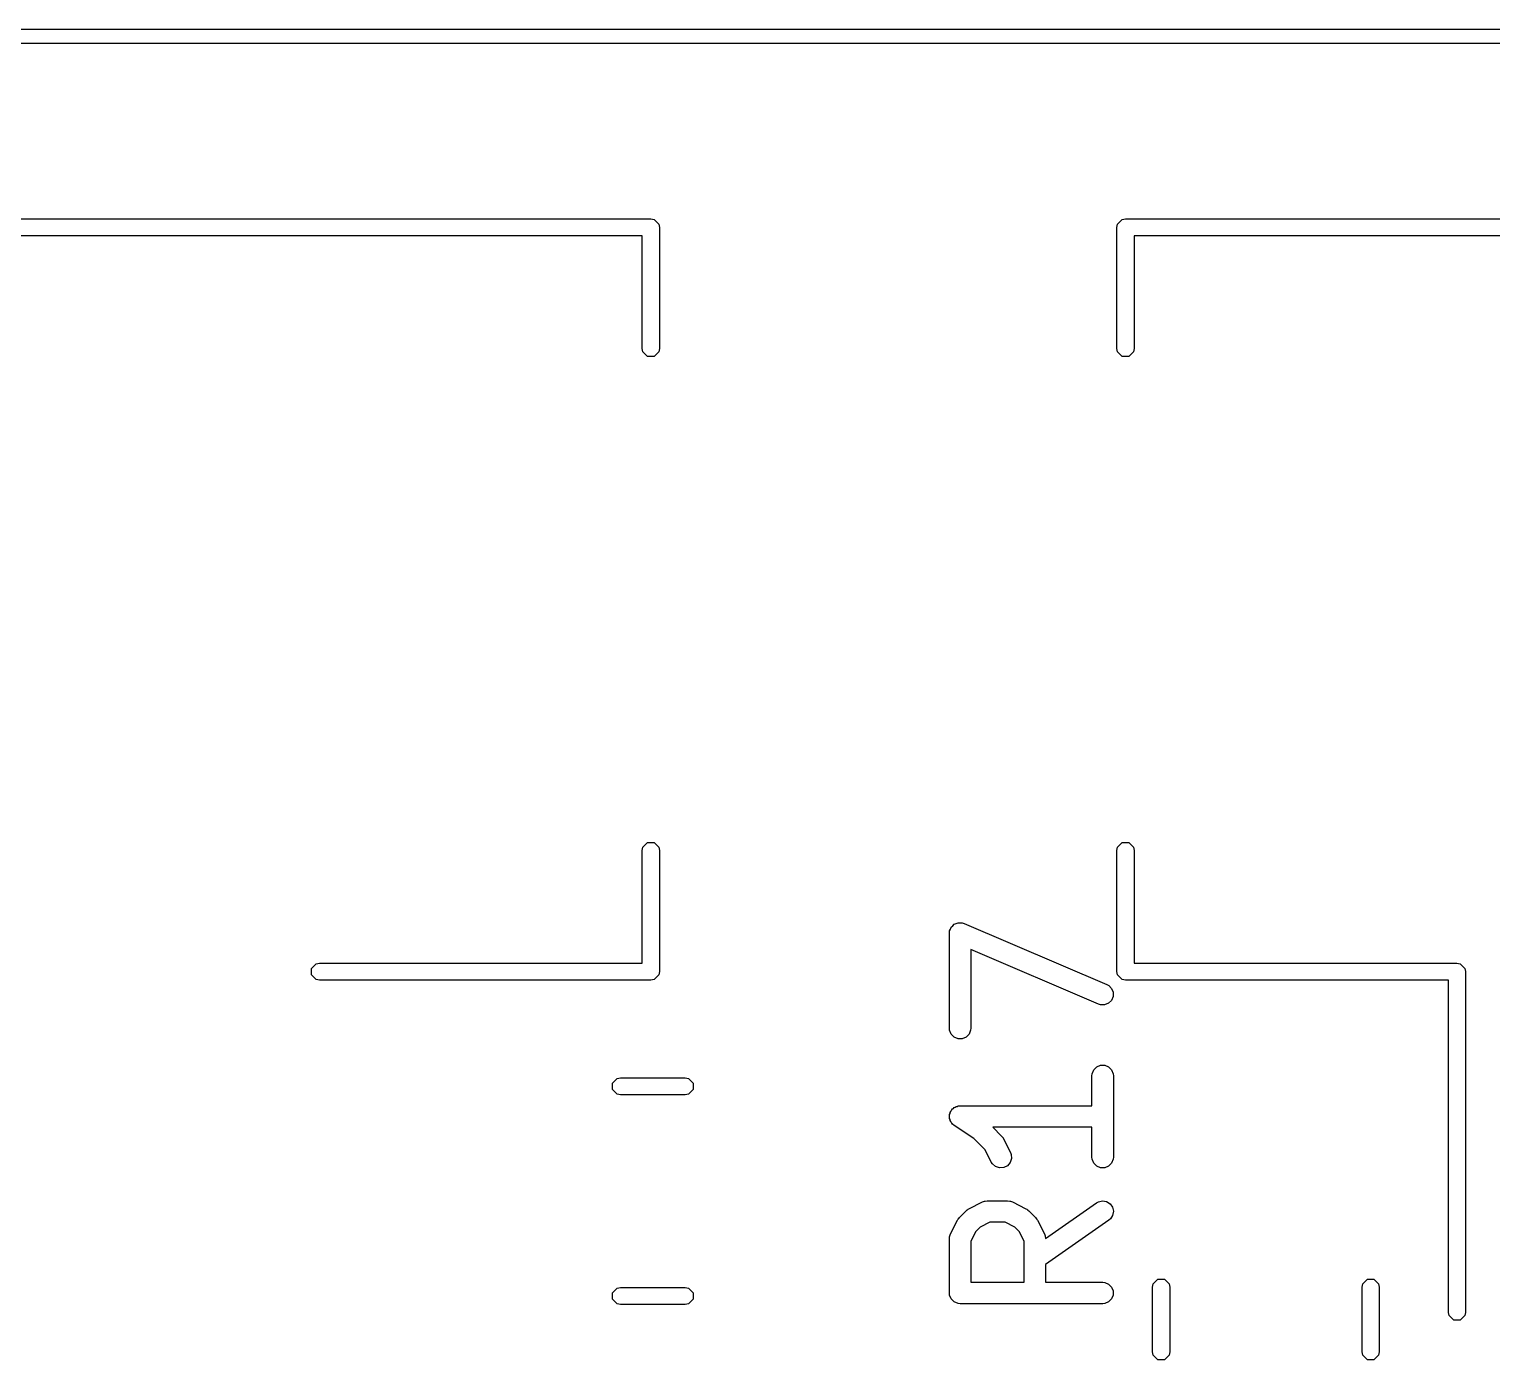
# Model space of a CAD drawing. Header units: millimetres. Extents: x 112.3 to 187.7, y -128.1 to -63.8.
# Drawn here: x 144.52 to 154.78, y -73.08 to -63.75 of the extents above; entities that cross this region are included whole.
import ezdxf

# ---------------------------------------------------------------- set-up
doc = ezdxf.new("R2010")
doc.units = ezdxf.units.MM
doc.layers.add('F.Silkscreen', color=41, linetype='CONTINUOUS', true_color=0xf2eda1)

msp = doc.modelspace()

# ---------------------------------------------------------------- linework, layer by layer
at = {"layer": 'F.Silkscreen', "linetype": 'CONTINUOUS'}
for p, q in [((112.4, -63.75), (187.699999, -63.75)), ((187.649999, -63.85), (112.45, -63.85)), ((140.715, -65.08), (148.885, -65.08)), ((148.885, -65.08), (148.907961, -65.084567)), ((148.907961, -65.084567), (148.940433, -65.117039)), ((148.940433, -65.117039), (148.945, -65.14)), ((148.945, -65.14), (148.945, -65.99)), ((152.155, -65.14), (152.159567, -65.117039)), ((152.155, -65.99), (152.155, -65.14)), ((152.159567, -65.117039), (152.192039, -65.084567)), ((152.192039, -65.084567), (152.215, -65.08)), ((152.215, -65.08), (162.385, -65.08)), ((148.825, -65.2), (140.775, -65.2)), ((148.825, -65.99), (148.825, -65.2)), ((162.325, -65.2), (152.275, -65.2)), ((152.275, -65.2), (152.275, -65.99)), ((148.829567, -66.012961), (148.825, -65.99)), ((148.862039, -66.045433), (148.829567, -66.012961)), ((148.907961, -66.045433), (148.862039, -66.045433)), ((148.940433, -66.012961), (148.907961, -66.045433)), ((148.945, -65.99), (148.940433, -66.012961)), ((152.159567, -66.012961), (152.155, -65.99)), ((152.192039, -66.045433), (152.159567, -66.012961)), ((152.237961, -66.045433), (152.192039, -66.045433)), ((152.270433, -66.012961), (152.237961, -66.045433)), ((152.275, -65.99), (152.270433, -66.012961)), ((148.825, -69.51), (148.829567, -69.487039)), ((148.825, -70.3), (148.825, -69.51)), ((148.829567, -69.487039), (148.862039, -69.454567)), ((148.862039, -69.454567), (148.907961, -69.454567)), ((148.907961, -69.454567), (148.940433, -69.487039)), ((148.940433, -69.487039), (148.945, -69.51)), ((148.945, -69.51), (148.945, -70.36)), ((152.155, -69.51), (152.159567, -69.487039)), ((152.155, -70.36), (152.155, -69.51)), ((152.159567, -69.487039), (152.192039, -69.454567)), ((152.192039, -69.454567), (152.237961, -69.454567)), ((152.237961, -69.454567), (152.270433, -69.487039)), ((152.270433, -69.487039), (152.275, -69.51)), ((152.275, -69.51), (152.275, -70.3)), ((150.981444, -70.074949), (150.987032, -70.061908)), ((150.987032, -70.061908), (150.992459, -70.048808)), ((150.992459, -70.048808), (150.992787, -70.048479)), ((150.992787, -70.048479), (150.992971, -70.048051)), ((150.992971, -70.048051), (151.003131, -70.038135)), ((151.003131, -70.038135), (151.013151, -70.028116)), ((151.013151, -70.028116), (151.013581, -70.027937)), ((151.013581, -70.027937), (151.013915, -70.027612)), ((151.013915, -70.027612), (151.027097, -70.022338)), ((151.027097, -70.022338), (151.040187, -70.016917)), ((151.040187, -70.016917), (151.040653, -70.016917)), ((151.040653, -70.016917), (151.041085, -70.016744)), ((151.041085, -70.016744), (151.055265, -70.016917)), ((151.055265, -70.016917), (151.069451, -70.016917)), ((151.069451, -70.016917), (151.069881, -70.017095)), ((151.069881, -70.017095), (151.070346, -70.017101)), ((151.070346, -70.017101), (151.084363, -70.02154)), ((151.084363, -70.02154), (152.084363, -70.450111)), ((150.979819, -70.090476), (150.98126, -70.075844)), ((150.979819, -70.757142), (150.979819, -70.090476)), ((150.98126, -70.075844), (150.981438, -70.075413)), ((150.981438, -70.075413), (150.981444, -70.074949)), ((152.025275, -70.587983), (151.129819, -70.204216)), ((151.129819, -70.204216), (151.129819, -70.757142)), ((146.504567, -70.337039), (146.537039, -70.304567)), ((146.504567, -70.382961), (146.504567, -70.337039)), ((146.537039, -70.304567), (146.56, -70.3)), ((146.56, -70.3), (148.825, -70.3)), ((148.945, -70.36), (148.940433, -70.382961)), ((152.159567, -70.382961), (152.155, -70.36)), ((152.275, -70.3), (154.54, -70.3)), ((154.54, -70.3), (154.562961, -70.304567)), ((154.562961, -70.304567), (154.595433, -70.337039)), ((154.595433, -70.337039), (154.6, -70.36)), ((154.6, -70.36), (154.6, -72.75)), ((146.537039, -70.415433), (146.504567, -70.382961)), ((146.56, -70.42), (146.537039, -70.415433)), ((148.885, -70.42), (146.56, -70.42)), ((148.907961, -70.415433), (148.885, -70.42)), ((148.940433, -70.382961), (148.907961, -70.415433)), ((152.084363, -70.450111), (152.097244, -70.457199)), ((152.097244, -70.457199), (152.117682, -70.478143)), ((152.117682, -70.478143), (152.12855, -70.505313)), ((152.192039, -70.415433), (152.159567, -70.382961)), ((152.215, -70.42), (152.192039, -70.415433)), ((154.48, -70.42), (152.215, -70.42)), ((154.48, -72.75), (154.48, -70.42)), ((152.095723, -70.581911), (152.068553, -70.592779)), ((152.116666, -70.561472), (152.095723, -70.581911)), ((152.128194, -70.534574), (152.116666, -70.561472)), ((152.12855, -70.505313), (152.128194, -70.534574)), ((152.039291, -70.592422), (152.025275, -70.587983)), ((152.068553, -70.592779), (152.039291, -70.592422)), ((150.98126, -70.771774), (150.979819, -70.757142)), ((150.992459, -70.79881), (150.98126, -70.771774)), ((151.128378, -70.771774), (151.117179, -70.79881)), ((151.129819, -70.757142), (151.128378, -70.771774)), ((151.013151, -70.819502), (150.992459, -70.79881)), ((151.040187, -70.830701), (151.013151, -70.819502)), ((151.069451, -70.830701), (151.040187, -70.830701)), ((151.096487, -70.819502), (151.069451, -70.830701)), ((151.117179, -70.79881), (151.096487, -70.819502)), ((151.979819, -71.090476), (151.98126, -71.075844)), ((151.979819, -71.30119), (151.979819, -71.090476)), ((151.98126, -71.075844), (151.992459, -71.048808)), ((151.992459, -71.048808), (152.013151, -71.028116)), ((152.013151, -71.028116), (152.040187, -71.016917)), ((152.040187, -71.016917), (152.069451, -71.016917)), ((152.069451, -71.016917), (152.096487, -71.028116)), ((152.096487, -71.028116), (152.117179, -71.048808)), ((152.117179, -71.048808), (152.128378, -71.075844)), ((152.128378, -71.075844), (152.129819, -71.090476)), ((152.129819, -71.090476), (152.129819, -71.661904)), ((148.617503, -71.142039), (148.649975, -71.109567)), ((148.617503, -71.187961), (148.617503, -71.142039)), ((148.649975, -71.220433), (148.617503, -71.187961)), ((148.649975, -71.109567), (148.672936, -71.105)), ((148.672936, -71.105), (149.127064, -71.105)), ((149.127064, -71.105), (149.150025, -71.109567)), ((149.150025, -71.109567), (149.182497, -71.142039)), ((149.182497, -71.187961), (149.150025, -71.220433)), ((149.182497, -71.142039), (149.182497, -71.187961)), ((148.672936, -71.225), (148.649975, -71.220433)), ((149.127064, -71.225), (148.672936, -71.225)), ((149.150025, -71.220433), (149.127064, -71.225)), ((150.979819, -71.376269), (150.98126, -71.368984)), ((150.98126, -71.383473), (150.979819, -71.376269)), ((150.98126, -71.361558), (150.984072, -71.354769)), ((150.98126, -71.368984), (150.98126, -71.361558)), ((150.98126, -71.390822), (150.98126, -71.383473)), ((150.984101, -71.397682), (150.98126, -71.390822)), ((150.984072, -71.354769), (150.985498, -71.347561)), ((150.985558, -71.404963), (150.984101, -71.397682)), ((150.985498, -71.347561), (150.989617, -71.341382)), ((150.989617, -71.341382), (150.992459, -71.334522)), ((150.992459, -71.334522), (150.997654, -71.329326)), ((150.997654, -71.329326), (151.001731, -71.323212)), ((151.001731, -71.323212), (151.0079, -71.31908)), ((151.0079, -71.31908), (151.013151, -71.31383)), ((151.013151, -71.31383), (151.01994, -71.311017)), ((151.01994, -71.311017), (151.026046, -71.306929)), ((151.026046, -71.306929), (151.033326, -71.305472)), ((151.033326, -71.305472), (151.040187, -71.302631)), ((151.040187, -71.302631), (151.054663, -71.301205)), ((151.054663, -71.301205), (151.05474, -71.30119)), ((151.05474, -71.30119), (151.054766, -71.301195)), ((151.054766, -71.301195), (151.054819, -71.30119)), ((151.054819, -71.30119), (151.979819, -71.30119)), ((150.989646, -71.411068), (150.985558, -71.404963)), ((150.992459, -71.417858), (150.989646, -71.411068)), ((150.997709, -71.423108), (150.992459, -71.417858)), ((151.001841, -71.429278), (150.997709, -71.423108)), ((151.013099, -71.438498), (151.001841, -71.429278)), ((151.013151, -71.43855), (151.013099, -71.438498)), ((151.013173, -71.438559), (151.013151, -71.43855)), ((151.013216, -71.438594), (151.013173, -71.438559)), ((151.149894, -71.529712), (151.013216, -71.438594)), ((151.979819, -71.45119), (151.283504, -71.45119)), ((151.283504, -71.45119), (151.345947, -71.513633)), ((151.979819, -71.661904), (151.979819, -71.45119)), ((151.231275, -71.611093), (151.149894, -71.529712)), ((151.345947, -71.513633), (151.350667, -71.519383)), ((151.350667, -71.519383), (151.352164, -71.520682)), ((151.352164, -71.520682), (151.353583, -71.522936)), ((151.353583, -71.522936), (151.355275, -71.524998)), ((151.355275, -71.524998), (151.356033, -71.52683)), ((151.356033, -71.52683), (151.359996, -71.533125)), ((151.359996, -71.533125), (151.407615, -71.628363)), ((151.273451, -71.695445), (151.231275, -71.611093)), ((151.281283, -71.707888), (151.273451, -71.695445)), ((151.303391, -71.727061), (151.281283, -71.707888)), ((151.40569, -71.699046), (151.386517, -71.721153)), ((151.414944, -71.671284), (151.40569, -71.699046)), ((151.407615, -71.628363), (151.41287, -71.642094)), ((151.41287, -71.642094), (151.414944, -71.671284)), ((151.98126, -71.676536), (151.979819, -71.661904)), ((151.992459, -71.703572), (151.98126, -71.676536)), ((152.013151, -71.724264), (151.992459, -71.703572)), ((152.117179, -71.703572), (152.096487, -71.724264)), ((152.128378, -71.676536), (152.117179, -71.703572)), ((152.129819, -71.661904), (152.128378, -71.676536)), ((151.331152, -71.736315), (151.303391, -71.727061)), ((151.360342, -71.734241), (151.331152, -71.736315)), ((151.386517, -71.721153), (151.360342, -71.734241)), ((152.040187, -71.735463), (152.013151, -71.724264)), ((152.069451, -71.735463), (152.040187, -71.735463)), ((152.096487, -71.724264), (152.069451, -71.735463)), ((151.116516, -72.023394), (151.211754, -71.975775)), ((151.211754, -71.975775), (151.225485, -71.97052)), ((151.225485, -71.97052), (151.228174, -71.970328)), ((151.228174, -71.970328), (151.230663, -71.969298)), ((151.230663, -71.969298), (151.245295, -71.967857)), ((151.245295, -71.967857), (151.388152, -71.967857)), ((151.388152, -71.967857), (151.402784, -71.969298)), ((151.402784, -71.969298), (151.405273, -71.970329)), ((151.405273, -71.970329), (151.407961, -71.97052)), ((151.407961, -71.97052), (151.421693, -71.975775)), ((151.421693, -71.975775), (151.516931, -72.023394)), ((151.653518, -72.232217), (152.01181, -71.981414)), ((152.01181, -71.981414), (152.024623, -71.974204)), ((152.024623, -71.974204), (152.053194, -71.967875)), ((152.053194, -71.967875), (152.082012, -71.97296)), ((152.082012, -71.97296), (152.10669, -71.988687)), ((152.10669, -71.988687), (152.123472, -72.012661)), ((152.123472, -72.012661), (152.129802, -72.041232)), ((150.987737, -72.199792), (151.035356, -72.104554)), ((151.035356, -72.104554), (151.03932, -72.098254)), ((151.03932, -72.098254), (151.040078, -72.096427)), ((151.040078, -72.096427), (151.041766, -72.09437)), ((151.041766, -72.09437), (151.043188, -72.092111)), ((151.043188, -72.092111), (151.044686, -72.090811)), ((151.044686, -72.090811), (151.049405, -72.085062)), ((151.049405, -72.085062), (151.097024, -72.037443)), ((151.097024, -72.037443), (151.102773, -72.032724)), ((151.102773, -72.032724), (151.104073, -72.031226)), ((151.104073, -72.031226), (151.106332, -72.029804)), ((151.106332, -72.029804), (151.108389, -72.028116)), ((151.108389, -72.028116), (151.110216, -72.027358)), ((151.110216, -72.027358), (151.116516, -72.023394)), ((151.263, -72.117857), (151.194484, -72.152115)), ((151.370447, -72.117857), (151.263, -72.117857)), ((151.438963, -72.152115), (151.370447, -72.117857)), ((151.516931, -72.023394), (151.52323, -72.027358)), ((151.52323, -72.027358), (151.525058, -72.028116)), ((151.525058, -72.028116), (151.527114, -72.029804)), ((151.527114, -72.029804), (151.529374, -72.031226)), ((151.529374, -72.031226), (151.530673, -72.032724)), ((151.530673, -72.032724), (151.536423, -72.037443)), ((151.536423, -72.037443), (151.584042, -72.085062)), ((151.584042, -72.085062), (151.58876, -72.090811)), ((151.58876, -72.090811), (151.590259, -72.092111)), ((151.590259, -72.092111), (151.59168, -72.09437)), ((151.59168, -72.09437), (151.593369, -72.096427)), ((151.593369, -72.096427), (151.594126, -72.098254)), ((151.594126, -72.098254), (151.598091, -72.104554)), ((151.598091, -72.104554), (151.64571, -72.199792)), ((152.097829, -72.104299), (151.653628, -72.415239)), ((152.108989, -72.094728), (152.097829, -72.104299)), ((152.124716, -72.070049), (152.108989, -72.094728)), ((152.129802, -72.041232), (152.124716, -72.070049)), ((150.979819, -72.233333), (150.98126, -72.218701)), ((150.98126, -72.218701), (150.982291, -72.216211)), ((150.982291, -72.216211), (150.982482, -72.213524)), ((150.982482, -72.213524), (150.987737, -72.199792)), ((151.164077, -72.182522), (151.129819, -72.251038)), ((151.194484, -72.152115), (151.164077, -72.182522)), ((151.46937, -72.182522), (151.438963, -72.152115)), ((151.503628, -72.251038), (151.46937, -72.182522)), ((151.64571, -72.199792), (151.650965, -72.213523)), ((151.650965, -72.213523), (151.651156, -72.216212)), ((151.651156, -72.216212), (151.652187, -72.218701)), ((151.652187, -72.218701), (151.653518, -72.232217)), ((150.979819, -72.614285), (150.979819, -72.233333)), ((151.129819, -72.251038), (151.129819, -72.539285)), ((151.503628, -72.539285), (151.503628, -72.251038)), ((151.653628, -72.415239), (151.653628, -72.539285)), ((152.409567, -72.549975), (152.442039, -72.517503)), ((152.442039, -72.517503), (152.487961, -72.517503)), ((152.487961, -72.517503), (152.520433, -72.549975)), ((153.879567, -72.549975), (153.912039, -72.517503)), ((153.912039, -72.517503), (153.957961, -72.517503)), ((153.957961, -72.517503), (153.990433, -72.549975)), ((148.617503, -72.612039), (148.649975, -72.579567)), ((148.617503, -72.657961), (148.617503, -72.612039)), ((148.649975, -72.579567), (148.672936, -72.575)), ((148.672936, -72.575), (149.127064, -72.575)), ((149.127064, -72.575), (149.150025, -72.579567)), ((149.150025, -72.579567), (149.182497, -72.612039)), ((149.182497, -72.612039), (149.182497, -72.657961)), ((150.98126, -72.628917), (150.979819, -72.614285)), ((150.992459, -72.655953), (150.98126, -72.628917)), ((151.129819, -72.539285), (151.503628, -72.539285)), ((151.653628, -72.539285), (152.054819, -72.539285)), ((152.054819, -72.539285), (152.069451, -72.540726)), ((152.069451, -72.540726), (152.096487, -72.551925)), ((152.096487, -72.551925), (152.117179, -72.572617)), ((152.117179, -72.572617), (152.128378, -72.599653)), ((152.128378, -72.628917), (152.117179, -72.655953)), ((152.128378, -72.599653), (152.128378, -72.628917)), ((152.405, -72.572936), (152.409567, -72.549975)), ((152.405, -73.027064), (152.405, -72.572936)), ((152.520433, -72.549975), (152.525, -72.572936)), ((152.525, -72.572936), (152.525, -73.027064)), ((153.875, -72.572936), (153.879567, -72.549975)), ((153.875, -73.027064), (153.875, -72.572936)), ((153.990433, -72.549975), (153.995, -72.572936)), ((153.995, -72.572936), (153.995, -73.027064)), ((148.649975, -72.690433), (148.617503, -72.657961)), ((148.672936, -72.695), (148.649975, -72.690433)), ((149.127064, -72.695), (148.672936, -72.695)), ((149.150025, -72.690433), (149.127064, -72.695)), ((149.182497, -72.657961), (149.150025, -72.690433)), ((151.013151, -72.676645), (150.992459, -72.655953)), ((151.040187, -72.687844), (151.013151, -72.676645)), ((151.054819, -72.689285), (151.040187, -72.687844)), ((152.054819, -72.689285), (151.054819, -72.689285)), ((152.069451, -72.687844), (152.054819, -72.689285)), ((152.096487, -72.676645), (152.069451, -72.687844)), ((152.117179, -72.655953), (152.096487, -72.676645)), ((154.484567, -72.772961), (154.48, -72.75)), ((154.517039, -72.805433), (154.484567, -72.772961)), ((154.562961, -72.805433), (154.517039, -72.805433)), ((154.595433, -72.772961), (154.562961, -72.805433)), ((154.6, -72.75), (154.595433, -72.772961)), ((152.409567, -73.050025), (152.405, -73.027064)), ((152.525, -73.027064), (152.520433, -73.050025)), ((153.879567, -73.050025), (153.875, -73.027064)), ((153.995, -73.027064), (153.990433, -73.050025)), ((152.442039, -73.082497), (152.409567, -73.050025)), ((152.487961, -73.082497), (152.442039, -73.082497)), ((152.520433, -73.050025), (152.487961, -73.082497)), ((153.912039, -73.082497), (153.879567, -73.050025)), ((153.957961, -73.082497), (153.912039, -73.082497)), ((153.990433, -73.050025), (153.957961, -73.082497))]:
    msp.add_line(p, q, dxfattribs=at)

doc.saveas('drawing.dxf')
